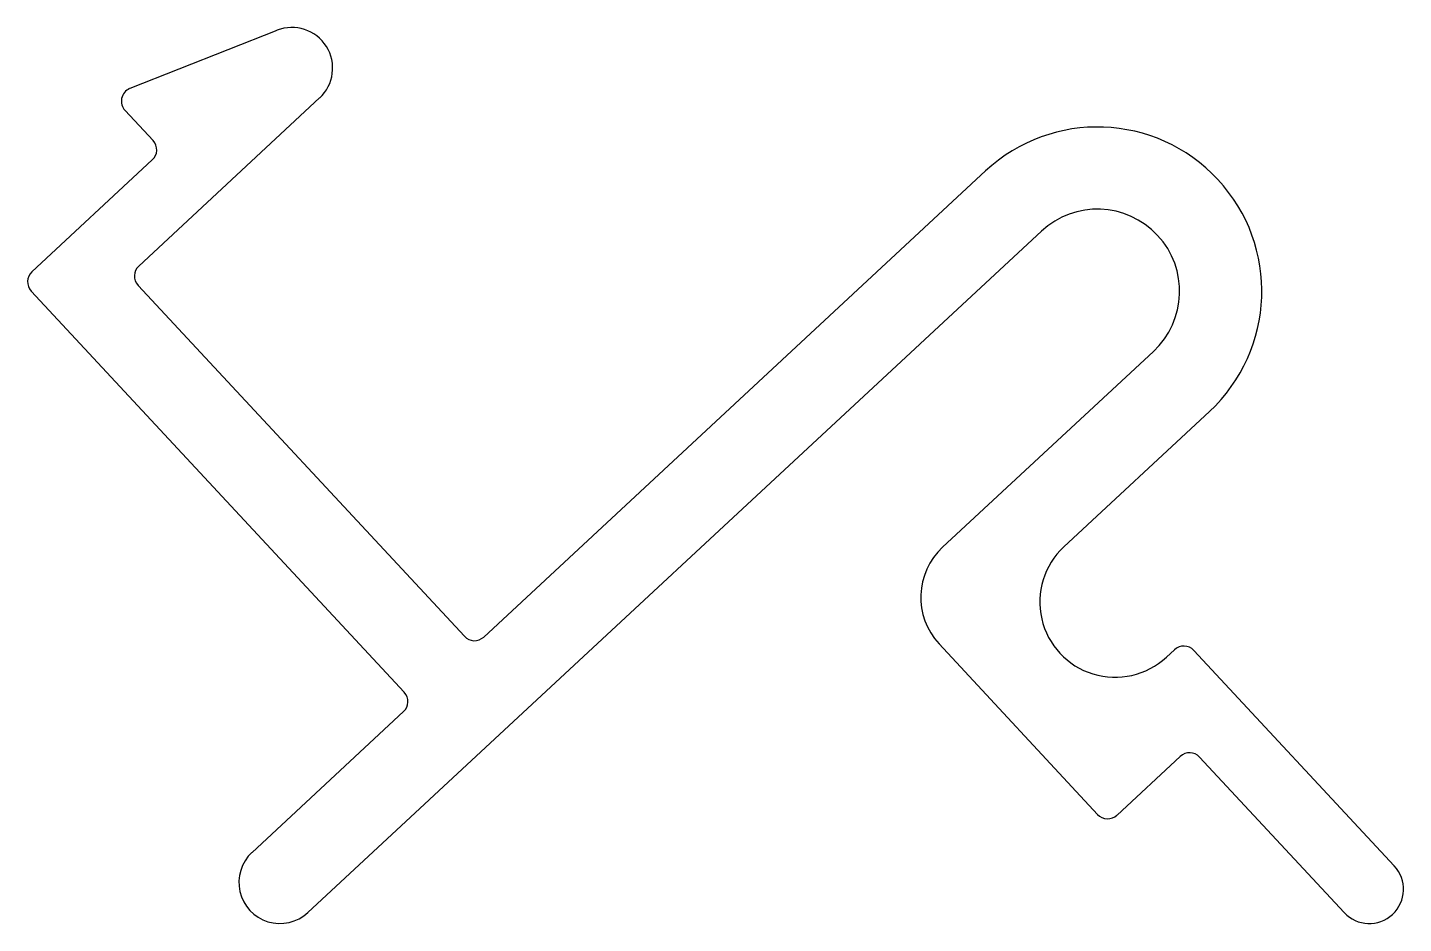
# Model space of a CAD drawing. Extents: x -12.2 to 13.3, y 6.1 to 22.7.
import ezdxf

# ---------------------------------------------------------------- set-up
doc = ezdxf.new("R2010")
doc.units = 0
doc.layers.get('0').update_dxf_attribs({"linetype": 'CONTINUOUS'})

msp = doc.modelspace()

# ---------------------------------------------------------------- linework, layer by layer
for p, q in [((-7.542, 22.642), (-10.273, 21.562)), ((-10.105, 18.27), (-6.751, 21.388)), ((-10.359, 21.155), (-9.84, 20.597)), ((-9.853, 20.238), (-12.086, 18.163)), ((5.595, 20.033), (-3.707, 11.387)), ((-6.967, 6.276), (6.633, 18.917)), ((-4.066, 11.4), (-10.118, 17.911)), ((-12.099, 17.804), (-5.182, 10.362)), ((8.708, 16.684), (4.801, 13.053)), ((7.048, 13.061), (9.746, 15.568)), ((4.736, 11.258), (7.675, 8.095)), ((9.099, 11.152), (8.95, 11.014)), ((13.176, 7.139), (9.458, 11.139)), ((-5.195, 10.003), (-8.004, 7.392)), ((8.034, 8.082), (9.206, 9.172)), ((9.565, 9.158), (12.246, 6.275))]:
    msp.add_line(p, q)
for centre, radius, start, end in [((-7.264, 21.941), 0.755, 312.9073, 111.5901), ((-10.173, 21.328), 0.254, 113.2535, 222.9073), ((7.671, 17.801), 3.048, 312.9073, 132.9073), ((-10.026, 20.424), 0.254, 312.9073, 42.9073), ((7.671, 17.801), 1.524, 312.9073, 132.9073), ((-11.913, 17.977), 0.254, 132.9073, 222.9073), ((-9.932, 18.084), 0.254, 132.9073, 222.9073), ((5.666, 12.123), 1.27, 132.9073, 222.9073), ((7.999, 12.037), 1.397, 132.9073, 312.9073), ((-3.88, 11.573), 0.254, 222.9073, 312.9073), ((9.272, 10.966), 0.254, 42.9073, 132.9073), ((-5.368, 10.189), 0.254, 312.9073, 42.9073), ((9.379, 8.986), 0.254, 42.9073, 132.9073), ((7.861, 8.268), 0.254, 222.9073, 312.9073), ((-7.486, 6.834), 0.762, 132.9073, 312.9073), ((12.711, 6.707), 0.635, 222.9073, 42.9073)]:
    msp.add_arc(centre, radius, start, end)

doc.saveas('drawing.dxf')
